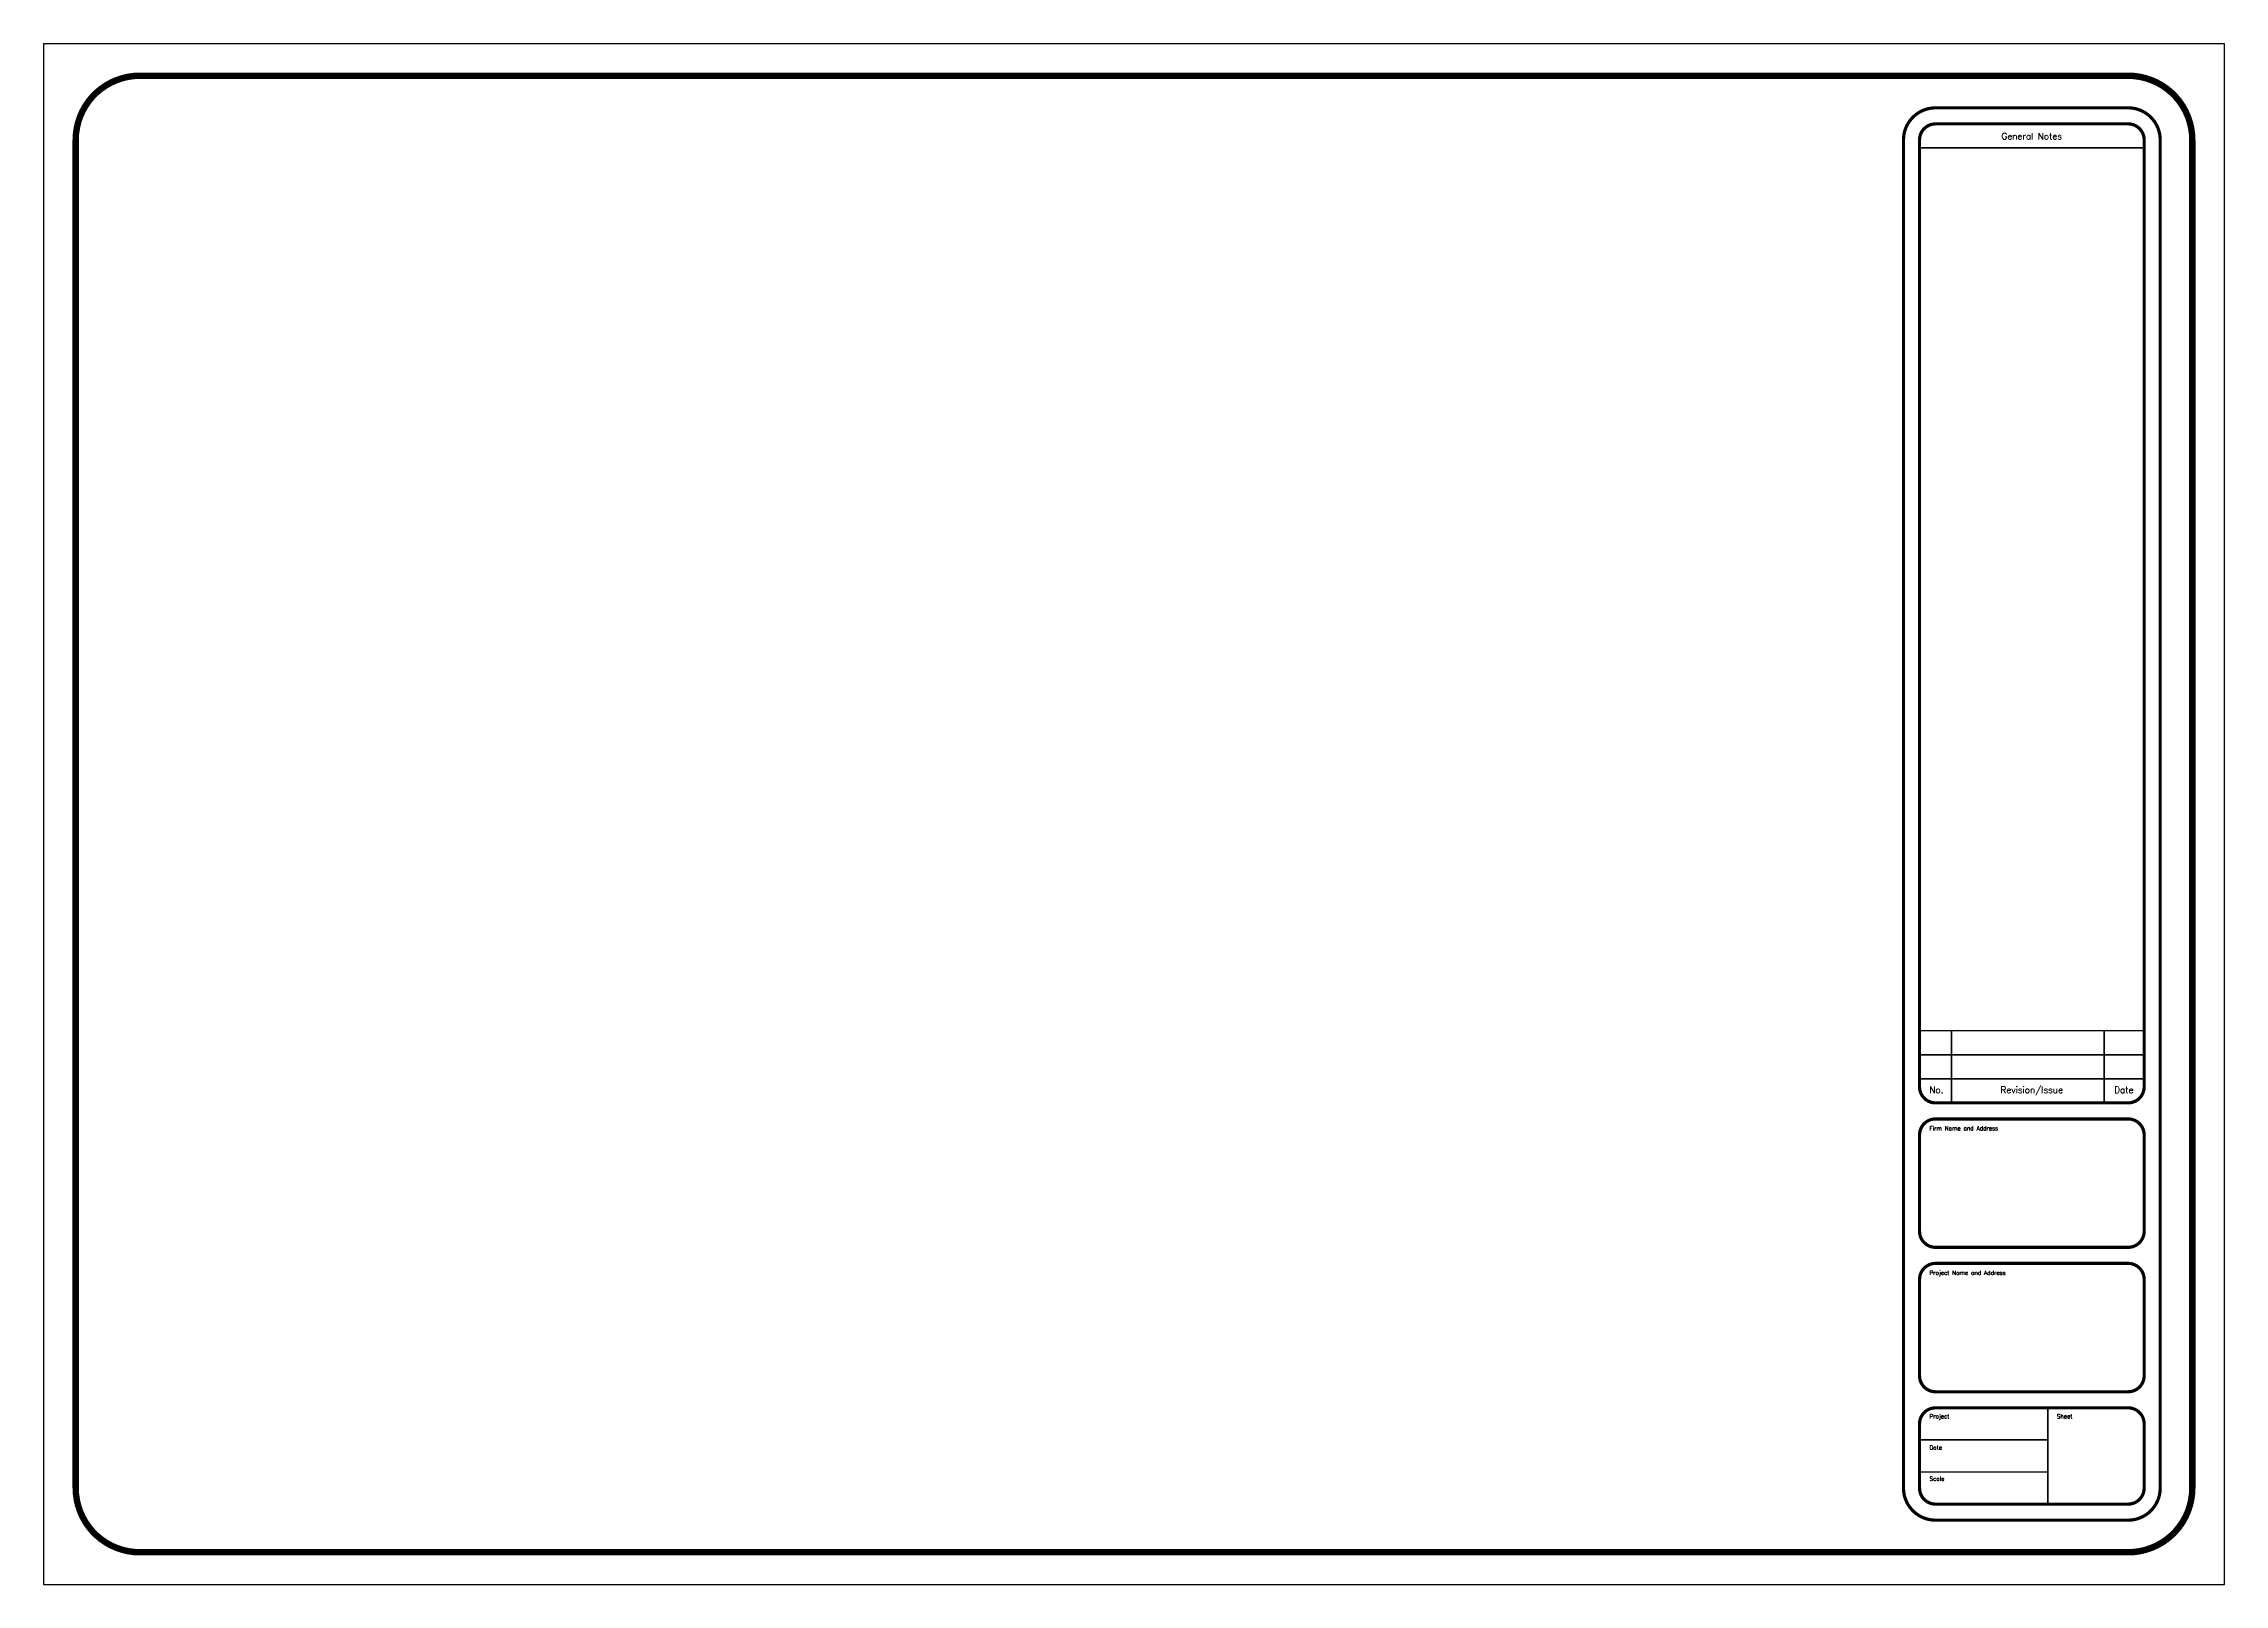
# Model space of a CAD drawing. Header units: millimetres. Extents: x 0 to 841, y 0 to 594.
import ezdxf
from ezdxf.enums import TextEntityAlignment as Align

# ---------------------------------------------------------------- set-up
doc = ezdxf.new("R2010")
doc.units = ezdxf.units.MM
doc.header["$MEASUREMENT"] = 0
doc.styles.add('Roman', font='romans')

# ---------------------------------------------------------------- blocks, each defined once
blk = doc.blocks.new('*U4')
for p, q in [((0, 594), (0, 0)), ((0, 594), (841, 594)), ((841, 0), (841, 594)), ((0, 0), (841, 0))]:
    blk.add_line(p, q)
for points, const_width in [([(37.125, 12.375), (803.875, 12.375, 0.4142135624), (828.625, 37.125), (828.625, 556.875, 0.4142135624), (803.875, 581.625), (37.125, 581.625, 0.4142135624), (12.375, 556.875), (12.375, 37.125, 0.4142135624)], 2.475), ([(729.625, 24.75), (803.875, 24.75, 0.4142135624), (816.25, 37.125), (816.25, 556.875, 0.4142135624), (803.875, 569.25), (729.625, 569.25, 0.4142135624), (717.25, 556.875), (717.25, 37.125, 0.4142135624)], 1.2375), ([(729.625, 185.625), (803.875, 185.625, 0.4142135624), (810.0625, 191.8125), (810.0625, 556.875, 0.4142135624), (803.875, 563.0625), (729.625, 563.0625, 0.4142135624), (723.4375, 556.875), (723.4375, 191.8125, 0.4142135624)], 1.2375), ([(729.625, 129.9375), (803.875, 129.9375, 0.4142135624), (810.0625, 136.125), (810.0625, 173.25, 0.4142135624), (803.875, 179.4375), (729.625, 179.4375, 0.4142135624), (723.4375, 173.25), (723.4375, 136.125, 0.4142135624)], 1.2375), ([(729.625, 74.25), (803.875, 74.25, 0.4142135624), (810.0625, 80.4375), (810.0625, 117.5625, 0.4142135624), (803.875, 123.75), (729.625, 123.75, 0.4142135624), (723.4375, 117.5625), (723.4375, 80.4375, 0.4142135624)], 1.2375), ([(729.625, 30.9375), (803.875, 30.9375, 0.4142135624), (810.0625, 37.125), (810.0625, 61.875, 0.4142135624), (803.875, 68.0625), (729.625, 68.0625, 0.4142135624), (723.4375, 61.875), (723.4375, 37.125, 0.4142135624)], 1.2375)]:
    blk.add_lwpolyline(points, format="xyb", close=True, dxfattribs=dict(const_width=const_width))
at = {"const_width": 0.61875}
for points in [[(723.4375, 553.78125), (810.0625, 553.78125)], [(723.4375, 213.46875), (810.0625, 213.46875)], [(735.8125, 185.625), (735.8125, 213.46875)], [(794.59375, 185.625), (794.59375, 213.46875)], [(723.4375, 204.1875), (810.0625, 204.1875)], [(723.4375, 194.90625), (810.0625, 194.90625)], [(772.9375, 30.9375), (772.9375, 68.0625)], [(723.4375, 55.6875), (772.9375, 55.6875)], [(723.4375, 43.3125), (772.9375, 43.3125)]]:
    blk.add_lwpolyline(points, dxfattribs=at)
at = {"style": 'Roman'}
for s, p in [('General Notes', (766.707925, 558.30555)), ('No.', (729.9616, 190.65915)), ('Revision/Issue', (766.707925, 190.65915)), ('Date', (802.23655, 190.65915))]:
    blk.add_text(s, height=2.475, dxfattribs=at).set_placement(p, align=Align.MIDDLE_CENTER)
for s, p in [('Firm Name and Address', (727.28365, 175.009725)), ('Project Name and Address', (727.28365, 119.322225)), ('Project', (727.28365, 63.96885)), ('Sheet', (776.400025, 63.96885)), ('Date', (727.28365, 51.947775)), ('Scale', (727.28365, 39.9267))]:
    blk.add_text(s, height=1.60875, dxfattribs=at).set_placement(p)

msp = doc.modelspace()

# ---------------------------------------------------------------- block references
msp.add_blockref('*U4', (0, 0))

doc.saveas('drawing.dxf')
